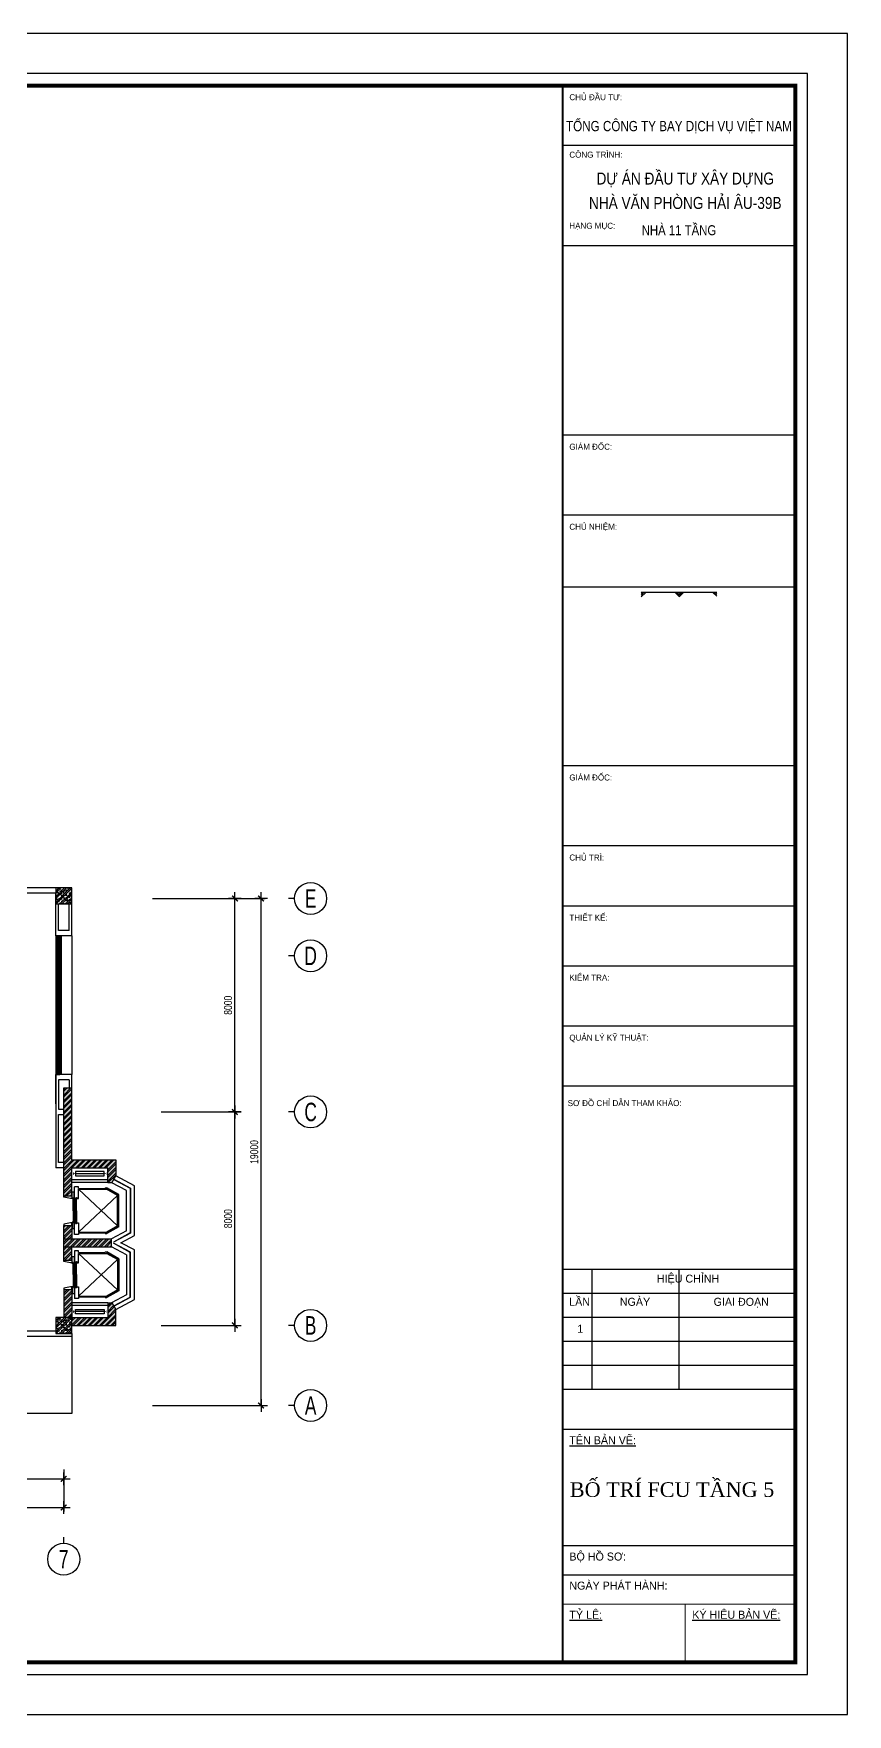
# Model space of a CAD drawing. Header units: metres. Extents: x 352651 to 1421851, y -87441 to -24441.
# Drawn here: x 767654 to 798151, y -87441 to -24441 of the extents above; entities that cross this region are included whole.
import ezdxf
from ezdxf.enums import TextEntityAlignment as Align

# ---------------------------------------------------------------- set-up
doc = ezdxf.new("R2010")
doc.units = ezdxf.units.M
doc.header["$LTSCALE"] = 300
doc.header["$MEASUREMENT"] = 0
doc.header["$PDMODE"] = 2
doc.linetypes.add('DASHED2', pattern=[0.375, 0.25, -0.125])
doc.layers.get('0').update_dxf_attribs({"linetype": 'CONTINUOUS'})
doc.layers.get('Defpoints').update_dxf_attribs({"linetype": 'CONTINUOUS'})
for name, color, linetype in [('0-TEXT', 7, 'CONTINUOUS'), ('0-THAY', 7, 'CONTINUOUS'), ('CUA', 8, 'CONTINUOUS'), ('DIM', 1, 'CONTINUOUS'), ('HATCH', 145, 'CONTINUOUS'), ('KT', 1, 'CONTINUOUS'), ('NOITHAT', 145, 'CONTINUOUS'), ('TEXT', 4, 'CONTINUOUS'), ('THAY', 9, 'CONTINUOUS'), ('TUONG', 7, 'CONTINUOUS'), ('vach', 6, 'CONTINUOUS')]:
    doc.layers.add(name, color=color, linetype=linetype)
doc.styles.add('CHUKICHTHUOC', font='vnshx.shx', dxfattribs={"width": 0.8, "height": 300, "bigfont": '@extfont2.shx'})
doc.styles.add('CHUTENTRUC', font='VnAvantH.TTF', dxfattribs={"width": 0.8})
doc.styles.add('ROMANS', font='romans.shx', dxfattribs={"width": 0.75, "bigfont": 'romancvn.shx'})
doc.styles.add('VnAvntH', font='VnAvantH.TTF', dxfattribs={"width": 0.85})
doc.dimstyles.new('150', dxfattribs={"dimscale": 150, "dimtxt": 2, "dimasz": 0.1, "dimexe": 1, "dimexo": 0, "dimgap": 0.7, "dimtad": 1, "dimdec": 0, "dimzin": 0, "dimdsep": 46, "dimtxsty": 'CHUKICHTHUOC', "dimblk": 'ARR', "dimcen": 0, "dimdle": 1, "dimclrd": 3, "dimclre": 3, "dimclrt": 3, "dimadec": 0, "dimazin": 0, "dimtfac": 1, "dimtdec": 0, "dimtix": 1, "dimtmove": 2, "dimatfit": 3, "dimldrblk": 'ARR', "dimfxl": 1, "dimtolj": 1, "dimtzin": 0, "dimarcsym": 0})

# ---------------------------------------------------------------- blocks, each defined once
blk = doc.blocks.new('ARR')
at = {"color": 1}
for p, q in [((-16, 0), (16, 0)), ((0, -16), (0, 16))]:
    blk.add_line(p, q, dxfattribs=at)
at = {"color": 3, "const_width": 3.6}
blk.add_lwpolyline([(-7.1, -7.1), (7.1, 7.1)], dxfattribs=at)
blk = doc.blocks.new('*D200')
at = {"layer": 'Defpoints', "color": 0, "transparency": 16777216}
for p in [(762782, -78749), (768782, -78609), (768782, -78749)]:
    blk.add_point(p, dxfattribs=at)
at = {"layer": 'DIM', "color": 3, "lineweight": -2, "transparency": 16777216}
for p, q in [((762782, -78749), (762782, -78459)), ((762797, -78609), (768767, -78609)), ((768782, -78749), (768782, -78459))]:
    blk.add_line(p, q, dxfattribs=at)
at = {"layer": 'DIM', "color": 3, "lineweight": -2, "transparency": 16777216, "xscale": 15, "yscale": 15, "zscale": 15, "rotation": 180}
blk.add_blockref('ARR', (762782, -78609), dxfattribs=at)
at = {"layer": 'DIM', "color": 3, "lineweight": -2, "transparency": 16777216, "xscale": 15, "yscale": 15, "zscale": 15}
blk.add_blockref('ARR', (768782, -78609), dxfattribs=at)
at = {"layer": 'DIM', "color": 3, "transparency": 16777216, "insert": (765782, -78354), "char_height": 300, "attachment_point": 5, "style": 'CHUKICHTHUOC'}
blk.add_mtext('\\A1;6000', dxfattribs=at)
blk = doc.blocks.new('*D201')
at = {"layer": 'Defpoints', "color": 0, "transparency": 16777216}
for p in [(724782, -78265), (768782, -78265), (768782, -79683)]:
    blk.add_point(p, dxfattribs=at)
at = {"layer": 'DIM', "color": 3, "lineweight": -2, "transparency": 16777216}
for p, q in [((724782, -78265), (724782, -79833)), ((768782, -78265), (768782, -79833)), ((724797, -79683), (768767, -79683))]:
    blk.add_line(p, q, dxfattribs=at)
at = {"layer": 'DIM', "color": 3, "lineweight": -2, "transparency": 16777216, "xscale": 15, "yscale": 15, "zscale": 15, "rotation": 180}
blk.add_blockref('ARR', (724782, -79683), dxfattribs=at)
at = {"layer": 'DIM', "color": 3, "lineweight": -2, "transparency": 16777216, "xscale": 15, "yscale": 15, "zscale": 15}
blk.add_blockref('ARR', (768782, -79683), dxfattribs=at)
at = {"layer": 'DIM', "color": 3, "transparency": 16777216, "insert": (746782, -79428), "char_height": 300, "attachment_point": 5, "style": 'CHUKICHTHUOC'}
blk.add_mtext('\\A1;44000', dxfattribs=at)
blk = doc.blocks.new('*D202')
at = {"layer": 'Defpoints', "color": 0, "transparency": 16777216}
for p in [(772439, -64860), (775197, -64860), (772439, -72860)]:
    blk.add_point(p, dxfattribs=at)
at = {"layer": 'DIM', "color": 3, "lineweight": -2, "transparency": 16777216}
for p, q in [((772439, -64860), (775347, -64860)), ((775197, -72845), (775197, -64875)), ((772439, -72860), (775347, -72860))]:
    blk.add_line(p, q, dxfattribs=at)
at = {"layer": 'DIM', "color": 3, "lineweight": -2, "transparency": 16777216, "xscale": 15, "yscale": 15, "zscale": 15}
for p, rotation in [((775197, -64860), 90), ((775197, -72860), 270)]:
    blk.add_blockref('ARR', p, dxfattribs=dict(at, rotation=rotation))
at = {"layer": 'DIM', "color": 3, "transparency": 16777216, "insert": (774942, -68860), "char_height": 300, "attachment_point": 5, "rotation": 90, "style": 'CHUKICHTHUOC'}
blk.add_mtext('\\A1;8000', dxfattribs=at)
blk = doc.blocks.new('*D203')
at = {"layer": 'Defpoints', "color": 0, "transparency": 16777216}
for p in [(772439, -56860), (775197, -56860), (772439, -64860)]:
    blk.add_point(p, dxfattribs=at)
at = {"layer": 'DIM', "color": 3, "lineweight": -2, "transparency": 16777216}
for p, q in [((772439, -56860), (775347, -56860)), ((775197, -64845), (775197, -56875)), ((772439, -64860), (775347, -64860))]:
    blk.add_line(p, q, dxfattribs=at)
at = {"layer": 'DIM', "color": 3, "lineweight": -2, "transparency": 16777216, "xscale": 15, "yscale": 15, "zscale": 15}
for p, rotation in [((775197, -56860), 90), ((775197, -64860), 270)]:
    blk.add_blockref('ARR', p, dxfattribs=dict(at, rotation=rotation))
at = {"layer": 'DIM', "color": 3, "transparency": 16777216, "insert": (774942, -60860), "char_height": 300, "attachment_point": 5, "rotation": 90, "style": 'CHUKICHTHUOC'}
blk.add_mtext('\\A1;8000', dxfattribs=at)
blk = doc.blocks.new('*D204')
at = {"layer": 'Defpoints', "color": 0, "transparency": 16777216}
for p in [(772111, -56860), (776178, -56860), (772111, -75860)]:
    blk.add_point(p, dxfattribs=at)
at = {"layer": 'DIM', "color": 3, "lineweight": -2, "transparency": 16777216}
for p, q in [((772111, -56860), (776328, -56860)), ((776178, -75845), (776178, -56875)), ((772111, -75860), (776328, -75860))]:
    blk.add_line(p, q, dxfattribs=at)
at = {"layer": 'DIM', "color": 3, "lineweight": -2, "transparency": 16777216, "xscale": 15, "yscale": 15, "zscale": 15}
for p, rotation in [((776178, -56860), 90), ((776178, -75860), 270)]:
    blk.add_blockref('ARR', p, dxfattribs=dict(at, rotation=rotation))
at = {"layer": 'DIM', "color": 3, "transparency": 16777216, "insert": (775923, -66360), "char_height": 300, "attachment_point": 5, "rotation": 90, "style": 'CHUKICHTHUOC'}
blk.add_mtext('\\A1;19000', dxfattribs=at)
blk = doc.blocks.new('thang may')
at = {"layer": 'DIM'}
for p, q in [((1110, 5383), (40, 5383)), ((42, 4478), (81, 4478)), ((1230, 4813), (1620, 4588)), ((1235, 4822), (1625, 4597)), ((1631, 4569), (1631, 3431)), ((1641, 4569), (1641, 3431)), ((42, 3522), (81, 3522)), ((1230, 3187), (1620, 3412)), ((1235, 3178), (1625, 3403)), ((42, 2078), (81, 2078)), ((1230, 2413), (1620, 2188)), ((1235, 2422), (1625, 2197)), ((1631, 1031), (1631, 2169)), ((1641, 1031), (1641, 2169)), ((42, 1122), (81, 1122)), ((1230, 787), (1620, 1012)), ((1235, 778), (1625, 1003)), ((1110, 217), (40, 217))]:
    blk.add_line(p, q, dxfattribs=at)
at = {"layer": 'DIM', "const_width": 20}
for points in [[(-40, 5333), (-40, 5433)], [(40, 5383), (-40, 5383)], [(1110, 5383), (1190, 5383)], [(1190, 5333), (1190, 5433)], [(-40, 267), (-40, 167)], [(40, 217), (-40, 217)], [(1110, 217), (1190, 217)], [(1190, 267), (1190, 167)]]:
    blk.add_lwpolyline(points, dxfattribs=at)
at = {"layer": 'THAY'}
for p, q in [((1250, 5150), (-100, 5150)), ((1250, 5050), (-100, 5050)), ((1950, 4750), (1408, 5040)), ((-400, 4500), (-400, 4550)), ((-150, 4450), (-400, 4500)), ((-100, 4450), (-150, 4450)), ((-100, 4550), (-100, 4450)), ((-80, 4700), (-7, 4700)), ((-80, 4450), (-80, 4700)), ((-54, 4450), (-80, 4450)), ((-63, 4478), (-63, 4461)), ((-63, 4478), (-46, 4478)), ((-54, 4470), (-54, 4450)), ((-46, 4000), (-46, 4478)), ((-7, 4000), (-7, 4700)), ((3, 4000), (3, 4890)), ((149, 4890), (3, 4890)), ((42, 4000), (42, 4478)), ((98, 4478), (81, 4478)), ((81, 4000), (81, 4478)), ((89, 4470), (89, 4450)), ((89, 4450), (149, 4450)), ((98, 4478), (98, 4461)), ((149, 4830), (149, 4890)), ((149, 4830), (1155, 4830)), ((149, 4450), (149, 4800)), ((149, 4800), (1609, 3431)), ((149, 4800), (1208, 4800)), ((1609, 4569), (149, 3200)), ((1155, 4860), (1155, 4830)), ((1155, 4860), (1212, 4860)), ((1609, 4569), (1208, 4800)), ((1663, 4600), (1212, 4860)), ((1219, 4794), (1246, 4841)), ((1609, 4569), (1636, 4616)), ((1609, 3431), (1609, 4569)), ((1609, 4569), (1663, 4569)), ((1663, 3400), (1663, 4600)), ((1950, 3250), (1950, 4750)), ((-46, 3998), (-46, 4000)), ((-34, 3998), (-46, 3998)), ((-30, 3988), (-46, 3988)), ((-46, 3988), (-46, 3547)), ((-33, 4000), (-34, 3998)), ((-24, 4012), (-33, 4000)), ((-21, 4000), (-30, 3988)), ((-8, 4012), (-24, 4012)), ((-20, 4002), (-21, 4000)), ((-8, 4002), (-20, 4002)), ((-8, 4025), (-8, 4012)), ((-8, 4000), (-8, 4002)), ((-8, 3975), (-8, 4000)), ((-8, 4000), (-7, 4000)), ((-7, 3325), (-7, 4000)), ((3, 3110), (3, 4000)), ((42, 3998), (42, 4000)), ((43, 4000), (42, 4000)), ((42, 3988), (42, 3522)), ((43, 4025), (43, 4012)), ((43, 4012), (59, 4012)), ((43, 4002), (55, 4002)), ((43, 4000), (43, 4002)), ((43, 3975), (43, 4000)), ((55, 4002), (56, 4000)), ((56, 4000), (65, 3988)), ((59, 4012), (67, 4000)), ((65, 3988), (81, 3988)), ((67, 4000), (69, 3998)), ((69, 3998), (81, 3998)), ((81, 3998), (81, 4000)), ((81, 3988), (81, 3522)), ((-150, 3550), (-400, 3500)), ((-400, 3500), (-400, 3450)), ((-100, 3550), (-150, 3550)), ((-100, 3450), (-100, 3550)), ((-80, 3575), (-80, 3325)), ((-54, 3575), (-80, 3575)), ((-7, 3325), (-80, 3325)), ((-63, 3547), (-63, 3564)), ((-46, 3547), (-63, 3547)), ((-54, 3555), (-54, 3575)), ((98, 3522), (81, 3522)), ((89, 3530), (89, 3550)), ((89, 3550), (149, 3550)), ((98, 3522), (98, 3539)), ((149, 3550), (149, 3200)), ((149, 3200), (1208, 3200)), ((149, 3170), (1155, 3170)), ((149, 3170), (149, 3110)), ((1155, 3140), (1155, 3170)), ((1609, 3431), (1208, 3200)), ((1663, 3400), (1212, 3140)), ((1219, 3206), (1246, 3159)), ((1950, 3250), (1390, 2950)), ((1609, 3431), (1663, 3431)), ((1609, 3431), (1636, 3384)), ((149, 3110), (3, 3110)), ((1155, 3140), (1212, 3140)), ((1950, 2350), (1390, 2650)), ((-400, 2100), (-400, 2150)), ((-150, 2050), (-400, 2100)), ((-100, 2050), (-150, 2050)), ((-100, 2150), (-100, 2050)), ((-80, 2025), (-80, 2275)), ((-7, 2275), (-80, 2275)), ((-54, 2025), (-80, 2025)), ((-46, 2053), (-63, 2053)), ((-63, 2053), (-63, 2036)), ((-54, 2045), (-54, 2025)), ((-46, 1612), (-46, 2053)), ((-7, 2275), (-7, 1600)), ((3, 2490), (3, 1600)), ((149, 2490), (3, 2490)), ((42, 1612), (42, 2078)), ((81, 1612), (81, 2078)), ((98, 2078), (81, 2078)), ((89, 2070), (89, 2050)), ((89, 2050), (149, 2050)), ((98, 2078), (98, 2061)), ((149, 2430), (149, 2490)), ((149, 2430), (1155, 2430)), ((149, 2400), (1208, 2400)), ((1609, 1031), (149, 2400)), ((149, 2050), (149, 2400)), ((149, 800), (1609, 2169)), ((1155, 2460), (1155, 2430)), ((1155, 2460), (1212, 2460)), ((1609, 2169), (1208, 2400)), ((1663, 2200), (1212, 2460)), ((1219, 2394), (1246, 2441)), ((1609, 2169), (1636, 2216)), ((1609, 2169), (1609, 1031)), ((1609, 2169), (1663, 2169)), ((1663, 2200), (1663, 1000)), ((1950, 2350), (1950, 850)), ((-30, 1612), (-46, 1612)), ((-34, 1602), (-46, 1602)), ((-46, 1602), (-46, 1600)), ((-46, 1600), (-46, 1122)), ((-33, 1600), (-34, 1602)), ((-24, 1588), (-33, 1600)), ((-21, 1600), (-30, 1612)), ((-8, 1588), (-24, 1588)), ((-20, 1598), (-21, 1600)), ((-8, 1598), (-20, 1598)), ((-8, 1625), (-8, 1600)), ((-8, 1600), (-8, 1598)), ((-8, 1600), (-7, 1600)), ((-8, 1575), (-8, 1588)), ((-7, 1600), (-7, 900)), ((3, 1600), (3, 710)), ((42, 1602), (42, 1600)), ((42, 1600), (42, 1122)), ((43, 1600), (42, 1600)), ((43, 1625), (43, 1600)), ((43, 1600), (43, 1598)), ((43, 1598), (55, 1598)), ((43, 1575), (43, 1588)), ((43, 1588), (59, 1588)), ((55, 1598), (56, 1600)), ((56, 1600), (65, 1612)), ((59, 1588), (67, 1600)), ((65, 1612), (81, 1612)), ((67, 1600), (69, 1602)), ((69, 1602), (81, 1602)), ((81, 1602), (81, 1600)), ((81, 1600), (81, 1122)), ((-150, 1150), (-400, 1100)), ((-400, 1100), (-400, 1050)), ((-100, 1150), (-150, 1150)), ((-100, 1050), (-100, 1150)), ((-54, 1150), (-80, 1150)), ((-80, 1150), (-80, 900)), ((-80, 900), (-7, 900)), ((-63, 1122), (-63, 1139)), ((-63, 1122), (-46, 1122)), ((-54, 1130), (-54, 1150)), ((149, 710), (3, 710)), ((98, 1122), (81, 1122)), ((89, 1130), (89, 1150)), ((89, 1150), (149, 1150)), ((98, 1122), (98, 1139)), ((149, 1150), (149, 800)), ((149, 800), (1208, 800)), ((149, 770), (149, 710)), ((149, 770), (1155, 770)), ((1155, 740), (1155, 770)), ((1155, 740), (1212, 740)), ((1609, 1031), (1208, 800)), ((1663, 1000), (1212, 740)), ((1219, 806), (1246, 759)), ((1950, 850), (1390, 550)), ((1609, 1031), (1663, 1031)), ((1609, 1031), (1636, 984)), ((1250, 550), (-100, 550)), ((1250, 450), (-100, 450))]:
    blk.add_line(p, q, dxfattribs=at)
for points in [[(40, 5466), (40, 5300), (1110, 5300), (1110, 5466)], [(40, 134), (40, 300), (1110, 300), (1110, 134)]]:
    blk.add_lwpolyline(points, close=True, dxfattribs=at)
for points in [[(1477, 5168), (2095, 4837), (2095, 3163), (1459, 2822)], [(1481, 5177), (2105, 4843), (2105, 3157), (1464, 2813)], [(1550, 295), (2250, 670), (2250, 2530), (1746, 2800), (2250, 3070), (2250, 4930), (1550, 5305)], [(1477, 432), (2095, 763), (2095, 2437), (1459, 2778)], [(1481, 423), (2105, 757), (2105, 2443), (1464, 2787)]]:
    blk.add_lwpolyline(points, dxfattribs=at)
at = {"layer": 'vach'}
for p, q in [((-400, 4550), (-400, 5600)), ((-100, 4550), (-100, 5600)), ((-100, 5600), (1250, 5600)), ((1250, 5050), (1250, 5600)), ((1250, 5050), (1390, 5050)), ((1390, 5050), (1408, 5040)), ((1408, 5040), (1550, 5305)), ((-400, 4550), (-100, 4550)), ((-400, 3450), (-100, 3450)), ((-400, 2150), (-400, 3450)), ((-100, 3450), (-100, 2950)), ((-400, 2950), (1390, 2950)), ((-400, 2650), (1390, 2650)), ((-100, 2150), (-100, 2650)), ((1390, 2650), (1390, 2950)), ((-400, 2150), (-100, 2150)), ((-400, 1050), (-100, 1050)), ((-400, 1050), (-400, 0)), ((-100, 1050), (-100, 0)), ((-100, 0), (1250, 0)), ((1250, 550), (1250, 0)), ((1250, 550), (1390, 550)), ((1408, 560), (1550, 295))]:
    blk.add_line(p, q, dxfattribs=at)
for points in [[(-100, 5900), (1550, 5900), (1550, 5305)], [(-100, -300), (1550, -300), (1550, 295)]]:
    blk.add_lwpolyline(points, dxfattribs=at)
blk = doc.blocks.new('TENTRUC')
at = {"layer": '0-THAY'}
blk.add_line((0, -1.4), (0, -0.4), dxfattribs=at)
blk.add_circle((0, -4), 2.6, dxfattribs=at)
at = {"layer": '0-TEXT', "style": 'CHUTENTRUC', "width": 0.7}
blk.add_attdef('E5', text='', height=3, dxfattribs=at).set_placement((0, -4), align=Align.MIDDLE_CENTER)

msp = doc.modelspace()

# ---------------------------------------------------------------- hatches: boundary and pattern name
at = {"layer": 'NOITHAT', "linetype": 'Continuous'}
h = msp.add_hatch(dxfattribs=at)
h.set_pattern_fill('ANSI32,_O', color=256, scale=400)
h.set_pattern_definition([(45, (398884.75, -369750.56), (-106.066017, 106.066017), []), (45, (398955.46, -369750.56), (-106.066017, 106.066017), [])])
h.paths.add_polyline_path([(768782.1, -56859.6), (768782.1, -56459.6), (768482.1, -56459.6), (768482.1, -56859.6)])
h.paths.add_polyline_path([(769082.1, -56859.6), (769082.1, -56459.6), (768782.1, -56459.6), (768782.1, -56859.6)])
h.paths.add_polyline_path([(768782.1, -56859.6), (768782.1, -57059.6), (769082.1, -57059.6), (769082.1, -56859.6)])
h.paths.add_polyline_path([(768782.1, -57059.6), (768782.1, -56859.6), (768482.1, -56859.6), (768482.1, -57059.6)])
h = msp.add_hatch(dxfattribs=at)
h.set_pattern_fill('AR-CONC,_O', color=256, scale=30)
h.set_pattern_definition([(50, (398884.75, -369750.56), (215.178055, -18.82564), [22.5, -247.5]), (355, (398884.75, -369750.56), (-41.6254, 225.65764), [18, -198]), (100.4514, (398902.68, -369752.12), (173.552815, 206.83186), [19.12206, -210.34263]), (46.1842, (398884.75, -369690.56), (320.17231, -49.6557), [33.75, -371.25]), (96.6356, (398911.43, -369694.7), (280.39881, 292.23536), [28.68309, -315.5139]), (351.1842, (398884.75, -369690.56), (280.39858, 292.23558), [27, -297]), (21, (398914.75, -369705.56), (179.072116, -120.78567), [22.5, -247.5]), (326, (398914.75, -369705.56), (72.9946, 217.54501), [18, -198]), (71.4514, (398929.68, -369715.62), (252.06679, 96.75915), [19.12206, -210.34263]), (37.5, (398884.75, -369750.556), (3.647957, 99.868156), [0, -195.6, 0, -201, 0, -198.75]), (7.5, (398884.75, -369750.56), (78.920861, 118.323514), [0, -114.6, 0, -191.1, 0, -75.75]), (327.5, (398817.85, -369750.556), (160.146731, -6.766462), [0, -75, 0, -234, 0, -310.5]), (317.5, (398787.85, -369750.56), (174.95585, 30.031495), [0, -97.5, 0, -155.4, 0, -220.5])])
h.paths.add_polyline_path([(768782.1, -56859.6), (768782.1, -56459.6), (768482.1, -56459.6), (768482.1, -56859.6)])
h.paths.add_polyline_path([(769082.1, -56859.6), (769082.1, -56459.6), (768782.1, -56459.6), (768782.1, -56859.6)])
h.paths.add_polyline_path([(768782.1, -56859.6), (768782.1, -57059.6), (769082.1, -57059.6), (769082.1, -56859.6)])
h.paths.add_polyline_path([(768782.1, -57059.6), (768782.1, -56859.6), (768482.1, -56859.6), (768482.1, -57059.6)])
h = msp.add_hatch(dxfattribs=at)
h.set_pattern_fill('ANSI32,_O', color=256, scale=400)
h.set_pattern_definition([(45, (-16858.05, -347750.56), (-106.066017, 106.066017), []), (45, (-16787.34, -347750.56), (-106.066017, 106.066017), [])])
h.paths.add_polyline_path([(769082.1, -66959.6), (770432.1, -66959.6), (770432.1, -67026.8), (770732.1, -67026.8), (770732.1, -66659.6), (769082.1, -66659.6), (769082.1, -65962.3, -0.4166743), (769051.9, -65932.3, -0.4166743), (769082.1, -65902.3), (769082.1, -64859.6), (768782.1, -64859.6), (768782.1, -66959.6), (768782.1, -68009.6), (769082.1, -68009.6)])
h.paths.add_polyline_path([(769082.1, -63959.6), (768782.1, -63959.6), (768782.1, -64859.6), (769082.1, -64859.6)])
h.paths.add_polyline_path([(770732.1, -67254.7), (770732.1, -67026.8), (770432.1, -67026.8), (770432.1, -67509.6), (770572.5, -67509.6), (770590.4, -67519.1)])
h.paths.add_polyline_path([(770572.5, -69609.6), (768782.1, -69609.6), (768782.1, -69909.6), (770572.5, -69909.6)])
h.paths.add_polyline_path([(769082.1, -69109.6), (768782.1, -69109.6), (768782.1, -69609.6), (769082.1, -69609.6)])
h.paths.add_polyline_path([(769082.1, -69909.6), (768782.1, -69909.6), (768782.1, -70409.6), (769082.1, -70409.6)])
h.paths.add_polyline_path([(769082.1, -71509.6), (768782.1, -71509.6), (768782.1, -72559.6), (769082.1, -72559.6)])
h.paths.add_polyline_path([(770732.1, -72264.4), (770590.4, -72000), (770572.5, -72009.6), (770432.1, -72009.6), (770432.1, -72559.6), (769082.1, -72559.6), (769082.1, -72859.6), (770732.1, -72859.6)])
h = msp.add_hatch(dxfattribs=at)
h.set_pattern_fill('AR-CONC', color=256, scale=30, style=0)
h.set_pattern_definition([(50, (-16858.05, -347750.56), (215.178055, -18.82564), [22.5, -247.5]), (355, (-16858.05, -347750.56), (-41.6254, 225.65764), [18, -198]), (100.4514, (-16840.12, -347752.12), (173.552815, 206.831863), [19.122057, -210.342634]), (46.1842, (-16858.05, -347690.56), (320.172315, -49.655704), [33.75, -371.25]), (96.6356, (-16831.37, -347694.7), (280.39881, 292.23536), [28.68309, -315.5139]), (351.1842, (-16858.05, -347690.56), (280.39858, 292.23558), [27, -297]), (21, (-16828.05, -347705.56), (179.072116, -120.785667), [22.5, -247.5]), (326, (-16828.05, -347705.56), (72.9946, 217.545014), [18, -198]), (71.4514, (-16813.13, -347715.62), (252.06679, 96.75915), [19.122057, -210.342634]), (37.5, (-16858.05, -347750.556), (3.6479566, 99.868156), [0, -195.6, 0, -201, 0, -198.75]), (7.5, (-16858.05, -347750.56), (78.920861, 118.323514), [0, -114.6, 0, -191.1, 0, -75.75]), (327.5, (-16924.95, -347750.556), (160.146731, -6.7664615), [0, -75, 0, -234, 0, -310.5]), (317.5, (-16954.95, -347750.56), (174.95585, 30.031495), [0, -97.5, 0, -155.4, 0, -220.5])])
h.paths.add_polyline_path([(769082.1, -71509.6), (768782.1, -71509.6), (768782.1, -72559.6), (769082.1, -72559.6)])
h.paths.add_polyline_path([(770732.1, -72264.4), (770590.4, -72000), (770572.5, -72009.6), (770432.1, -72009.6), (770432.1, -72559.6), (769082.1, -72559.6), (769082.1, -72859.6), (770732.1, -72859.6)])
h.paths.add_polyline_path([(769082.1, -69909.6), (768782.1, -69909.6), (768782.1, -70409.6), (769082.1, -70409.6)])
h.paths.add_polyline_path([(770572.5, -69609.6), (768782.1, -69609.6), (768782.1, -69909.6), (770572.5, -69909.6)])
h.paths.add_polyline_path([(769082.1, -69109.6), (768782.1, -69109.6), (768782.1, -69609.6), (769082.1, -69609.6)])
h.paths.add_polyline_path([(769082.1, -65962.3, -0.4166743), (769051.9, -65932.3, -0.4166743), (769082.1, -65902.3), (769082.1, -64859.6), (768782.1, -64859.6), (768782.1, -66959.6), (768782.1, -68009.6), (769082.1, -68009.6), (769082.1, -66959.6), (770432.1, -66959.6), (770432.1, -67509.6), (770572.5, -67509.6), (770590.4, -67519.1), (770732.1, -67254.7), (770732.1, -66659.6), (769082.1, -66659.6)])
h.paths.add_polyline_path([(769082.1, -63959.6), (768782.1, -63959.6), (768782.1, -64859.6), (769082.1, -64859.6)])
h = msp.add_hatch(dxfattribs=at)
h.set_pattern_fill('ANSI32,_O', color=256, scale=400)
h.set_pattern_definition([(45, (398884.75, -385850.56), (-106.066017, 106.066017), []), (45, (398955.46, -385850.56), (-106.066017, 106.066017), [])])
h.paths.add_polyline_path([(768782.1, -72959.6), (768782.1, -72559.6), (768482.1, -72559.6), (768482.1, -72959.6)])
h.paths.add_polyline_path([(769082.1, -72959.6), (769082.1, -72559.6), (768782.1, -72559.6), (768782.1, -72959.6)])
h.paths.add_polyline_path([(768782.1, -72959.6), (768782.1, -73159.6), (769082.1, -73159.6), (769082.1, -72959.6)])
h.paths.add_polyline_path([(768782.1, -73159.6), (768782.1, -72959.6), (768482.1, -72959.6), (768482.1, -73159.6)])
h = msp.add_hatch(dxfattribs=at)
h.set_pattern_fill('AR-CONC,_O', color=256, scale=30)
h.set_pattern_definition([(50, (398884.75, -385850.56), (215.178055, -18.82564), [22.5, -247.5]), (355, (398884.75, -385850.56), (-41.6254, 225.65764), [18, -198]), (100.4514, (398902.68, -385852.12), (173.552815, 206.83186), [19.12206, -210.34263]), (46.1842, (398884.75, -385790.56), (320.17231, -49.6557), [33.75, -371.25]), (96.6356, (398911.43, -385794.7), (280.39881, 292.23536), [28.68309, -315.5139]), (351.1842, (398884.75, -385790.56), (280.39858, 292.23558), [27, -297]), (21, (398914.75, -385805.56), (179.072116, -120.78567), [22.5, -247.5]), (326, (398914.75, -385805.56), (72.9946, 217.54501), [18, -198]), (71.4514, (398929.68, -385815.62), (252.06679, 96.75915), [19.12206, -210.34263]), (37.5, (398884.75, -385850.556), (3.647957, 99.868156), [0, -195.6, 0, -201, 0, -198.75]), (7.5, (398884.75, -385850.56), (78.920861, 118.323514), [0, -114.6, 0, -191.1, 0, -75.75]), (327.5, (398817.85, -385850.556), (160.146731, -6.766462), [0, -75, 0, -234, 0, -310.5]), (317.5, (398787.85, -385850.56), (174.95585, 30.031495), [0, -97.5, 0, -155.4, 0, -220.5])])
h.paths.add_polyline_path([(768782.1, -72959.6), (768782.1, -72559.6), (768482.1, -72559.6), (768482.1, -72959.6)])
h.paths.add_polyline_path([(769082.1, -72959.6), (769082.1, -72559.6), (768782.1, -72559.6), (768782.1, -72959.6)])
h.paths.add_polyline_path([(768782.1, -72959.6), (768782.1, -73159.6), (769082.1, -73159.6), (769082.1, -72959.6)])
h.paths.add_polyline_path([(768782.1, -73159.6), (768782.1, -72959.6), (768482.1, -72959.6), (768482.1, -73159.6)])

# ---------------------------------------------------------------- linework, layer by layer
for const_width in [150, 51.9]:
    msp.add_lwpolyline([(714000.9, -85490.5), (796200.9, -85490.5), (796200.9, -26390.5), (714000.9, -26390.5)], close=True, dxfattribs=dict(const_width=const_width))
for points, const_width in [([(787477.7, -26390.5), (787477.7, -85490.5)], 75.4), ([(796200.9, -83309.7), (787477.7, -83309.7)], 37.7), ([(792075.3, -83309.7), (792075.3, -85490.5)], 37.7)]:
    msp.add_lwpolyline(points, dxfattribs=dict(const_width=const_width))
at = {"layer": '0-TEXT', "color": 8}
for p, q in [((790425.4, -45555.3), (790596.1, -45384.6)), ((790425.4, -45487.8), (790528.6, -45384.6)), ((790425.4, -45420.3), (790461.1, -45384.6)), ((793253.2, -45384.6), (790425.4, -45384.6)), ((791848.8, -45541.8), (791691.6, -45384.6)), ((791848.8, -45474.3), (791759.1, -45384.6)), ((791848.8, -45406.8), (791826.6, -45384.6)), ((791848.8, -45481.4), (791945.6, -45384.6)), ((791848.8, -45414), (791878.2, -45384.6)), ((791848.8, -45548.9), (792013.1, -45384.6)), ((793253.2, -45529.2), (793108.7, -45384.6)), ((793253.2, -45461.7), (793176.1, -45384.6)), ((793253.2, -45394.2), (793243.6, -45384.6))]:
    msp.add_line(p, q, dxfattribs=at)
at = {"layer": 'CUA', "linetype": 'Continuous'}
for p, q in [((768532.1, -63459.6), (768532.1, -58259.6)), ((768582.1, -63419.6), (768582.1, -58299.6)), ((768632.1, -58259.6), (768632.1, -63459.6)), ((768632.1, -63459.6), (768632.1, -58259.6))]:
    msp.add_line(p, q, dxfattribs=at)
for points in [[(768532.1, -58259.6), (768532.1, -58299.6), (768632.1, -58299.6), (768632.1, -58259.6)], [(768532.1, -63459.6), (768532.1, -63419.6), (768632.1, -63419.6), (768632.1, -63459.6)]]:
    msp.add_lwpolyline(points, close=True, dxfattribs=at)
at = {"layer": 'Defpoints', "linetype": 'DASHED2'}
msp.add_lwpolyline([(709050.9, -87440.5), (798150.9, -87440.5), (798150.9, -24440.5), (709050.9, -24440.5)], close=True, dxfattribs=at)
msp.add_lwpolyline([(709050.9, -87440.5), (798150.9, -87440.5), (798150.9, -24440.5), (709050.9, -24440.5)], close=True, dxfattribs=at)
at = {"layer": 'HATCH', "linetype": 'ByBlock'}
msp.add_lwpolyline([(713550.9, -85940.5), (796650.9, -85940.5), (796650.9, -25940.5), (713550.9, -25940.5)], close=True, dxfattribs=at)
at = {"layer": 'THAY'}
for p, q in [((796200.9, -28640.5), (787477.7, -28640.5)), ((796200.9, -32390.5), (787477.7, -32390.5)), ((796200.9, -39492.9), (787477.7, -39492.9)), ((796200.9, -42492.9), (787477.7, -42492.9)), ((796200.9, -45192.9), (787477.7, -45192.9)), ((796200.9, -51890.5), (787477.7, -51890.5)), ((796200.9, -54890.5), (787477.7, -54890.5)), ((796200.9, -57140.5), (787477.7, -57140.5)), ((796200.9, -59390.5), (787477.7, -59390.5)), ((796200.9, -61640.5), (787477.7, -61640.5)), ((796200.9, -63890.5), (787477.7, -63890.5)), ((796200.9, -70767.3), (787477.7, -70767.3)), ((791839.3, -70767.3), (791839.3, -75267.3)), ((796200.9, -71667.3), (787477.7, -71667.3)), ((796200.9, -72567.3), (787477.7, -72567.3)), ((769082.1, -73259.6), (769082.1, -76159.6)), ((796200.9, -73467.3), (787477.7, -73467.3)), ((796200.9, -73467.3), (787477.7, -73467.3)), ((796200.9, -74367.3), (787477.7, -74367.3)), ((796200.9, -75267.3), (787477.7, -75267.3)), ((769082.1, -76159.6), (763082.1, -76159.6)), ((796200.9, -76767.3), (787477.7, -76767.3)), ((796200.9, -81128.9), (787477.7, -81128.9)), ((796200.9, -82219.3), (787477.7, -82219.3))]:
    msp.add_line(p, q, dxfattribs=at)
at = {"layer": 'THAY', "linetype": 'Continuous'}
for p, q in [((768682.1, -58259.6), (768682.1, -63459.6)), ((769082.1, -58259.6), (769082.1, -63459.6))]:
    msp.add_line(p, q, dxfattribs=at)
at = {"layer": 'THAY', "linetype": 'ByBlock'}
msp.add_lwpolyline([(713550.9, -85940.5), (796650.9, -85940.5), (796650.9, -25940.5), (713550.9, -25940.5)], close=True, dxfattribs=at)
at = {"layer": 'THAY', "linetype": 'Continuous'}
msp.add_lwpolyline([(768482.1, -58259.6), (768482.1, -63459.6), (768632.1, -63459.6), (768632.1, -58259.6)], close=True, dxfattribs=at)
at = {"layer": 'THAY'}
msp.add_lwpolyline([(788568.1, -70767.3), (788568.1, -75267.3)], dxfattribs=at)
at = {"layer": 'TUONG'}
for p, q in [((768482.1, -56459.6), (766182.1, -56459.6)), ((768482.1, -56659.6), (766182.1, -56659.6)), ((768482.1, -58259.6), (768482.1, -56659.6)), ((769082.1, -57259.6), (769082.1, -56459.6)), ((768582.1, -58059.6), (768582.1, -57059.6)), ((768982.1, -58059.6), (768982.1, -57059.6)), ((769082.1, -58259.6), (769082.1, -57159.6)), ((769082.1, -58259.6), (768482.1, -58259.6)), ((768982.1, -58059.6), (768582.1, -58059.6)), ((768482.1, -64559.6), (768482.1, -63459.6)), ((769082.1, -63459.6), (768482.1, -63459.6)), ((768482.1, -63459.6), (768482.1, -66959.6)), ((769082.1, -63959.6), (769082.1, -63459.6)), ((768982.1, -63659.6), (768582.1, -63659.6)), ((768582.1, -63659.6), (768582.1, -64759.6)), ((768982.1, -63659.6), (768982.1, -63959.6)), ((768582.1, -64759.6), (768782.1, -64759.6)), ((768582.1, -66759.6), (768582.1, -64959.6)), ((768582.1, -64959.6), (768782.1, -64959.6)), ((768782.1, -66759.6), (768582.1, -66759.6)), ((768782.1, -66959.6), (768482.1, -66959.6)), ((766582.1, -73059.6), (768482.1, -73059.6)), ((766682.1, -73259.6), (769082.1, -73259.6)), ((769082.1, -73159.6), (769082.1, -73259.6))]:
    msp.add_line(p, q, dxfattribs=at)
msp.add_lwpolyline([(709050.9, -87440.5), (798150.9, -87440.5), (798150.9, -24440.5), (709050.9, -24440.5)], close=True, dxfattribs=at)
at = {"layer": 'vach'}
for p, q in [((768782.1, -66959.6), (768782.1, -63959.6)), ((768782.1, -63959.6), (769082.1, -63959.6)), ((769082.1, -66659.6), (769082.1, -63959.6))]:
    msp.add_line(p, q, dxfattribs=at)
for points in [[(768482.1, -57059.6), (769082.1, -57059.6), (769082.1, -56459.6), (768482.1, -56459.6)], [(768482.1, -73159.6), (769082.1, -73159.6), (769082.1, -72559.6), (768482.1, -72559.6)]]:
    msp.add_lwpolyline(points, close=True, dxfattribs=at)

# ---------------------------------------------------------------- block references
at = {"layer": 'DIM'}
msp.add_blockref('thang may', (769182.1, -72559.6), dxfattribs=at)
at = {"layer": 'TEXT'}
ref = msp.add_blockref('TENTRUC', (777112.4, -56859.6), dxfattribs=dict(at, xscale=230.7692307692487, yscale=230.7692307692487, zscale=230.7692307692917, rotation=90))
ref.add_attrib('E5', 'e', dxfattribs={"layer": '0-TEXT', "height": 692.3, "style": 'CHUTENTRUC', "width": 0.7}).set_placement((778035.4, -56859.6), align=Align.MIDDLE_CENTER)
ref = msp.add_blockref('TENTRUC', (777112.4, -59009.6), dxfattribs=dict(at, xscale=230.7692307692487, yscale=230.7692307692487, zscale=230.7692307692917, rotation=90))
ref.add_attrib('E5', 'd', dxfattribs={"layer": '0-TEXT', "height": 692.3, "style": 'CHUTENTRUC', "width": 0.7}).set_placement((778035.4, -59009.6), align=Align.MIDDLE_CENTER)
ref = msp.add_blockref('TENTRUC', (777112.4, -64859.6), dxfattribs=dict(at, xscale=230.7692307692487, yscale=230.7692307692487, zscale=230.7692307692917, rotation=90))
ref.add_attrib('E5', 'c', dxfattribs={"layer": '0-TEXT', "height": 692.3, "style": 'CHUTENTRUC', "width": 0.7}).set_placement((778035.4, -64859.6), align=Align.MIDDLE_CENTER)
ref = msp.add_blockref('TENTRUC', (777112.4, -72859.6), dxfattribs=dict(at, xscale=230.7692307692487, yscale=230.7692307692487, zscale=230.7692307692917, rotation=90))
ref.add_attrib('E5', 'b', dxfattribs={"layer": '0-TEXT', "height": 692.3, "style": 'CHUTENTRUC', "width": 0.7}).set_placement((778035.4, -72859.6), align=Align.MIDDLE_CENTER)
ref = msp.add_blockref('TENTRUC', (777112.4, -75859.6), dxfattribs=dict(at, xscale=230.7692307692487, yscale=230.7692307692487, zscale=230.7692307692917, rotation=90))
ref.add_attrib('E5', 'a', dxfattribs={"layer": '0-TEXT', "height": 692.3, "style": 'CHUTENTRUC', "width": 0.7}).set_placement((778035.4, -75859.6), align=Align.MIDDLE_CENTER)
at = {"layer": 'TEXT', "xscale": 230.7692307693651, "yscale": 230.7692307692487, "zscale": 230.7692307692666}
msp.add_blockref('TENTRUC', (768782.1, -80699.4), dxfattribs=at).add_auto_attribs({'E5': '7'})

# ---------------------------------------------------------------- texts
at = {"layer": 'KT', "color": 0, "ltscale": 1.5, "insert": (787749.1, -78739.9), "char_height": 550, "width": 8204.141, "attachment_point": 1, "style": 'ROMANS'}
msp.add_mtext('{\\fTimes New Roman|b0|i0|c0|p18;\\W1;BỐ TRÍ FCU TẦNG 5}', dxfattribs=at)
at = {"layer": 'TEXT', "style": 'VnAvntH'}
for s, height, p in [('chñ ®Çu t\xad:', 225, (787731.3, -26935.7)), ('c«ng tr×nh:', 225, (787731.3, -29090.5)), ('h¹ng môc:', 225, (787731.3, -31755.6)), ('gi¸m ®èc:', 225, (787731.3, -40038.1)), ('chñ nhiÖm:', 225, (787731.3, -43038.1)), ('gi¸m ®èc:', 225, (787731.3, -52435.7)), ('chñ tr×:', 225, (787731.3, -55435.7)), ('thiÕt kÕ:', 225, (787731.3, -57685.7)), ('kiÓm tra:', 225, (787731.3, -59935.7)), ('qu¶n lý kü thuËt:', 225, (787731.3, -62185.7)), ('S¬ ®å chØ dÉn tham kh¶o:', 225, (787668.2, -64640.5)), ('hiÖu chØnh', 300, (791010.7, -71257.3)), ('lÇn', 300, (787725.6, -72126.6)), ('ngµy', 300, (789622.9, -72126.6)), ('giai ®o¹n', 300, (793137.5, -72126.6)), ('1', 300, (788030.3, -73135.7)), ('%%Utªn b¶n vÏ:', 300, (787731.3, -77312.5)), ('bé hå s¬:', 300, (787731.3, -81674.1)), ('ngµy ph¸t hµnh:', 300, (787731.3, -82764.5)), ('%%Utû lÖ:', 300, (787731.3, -83854.9)), ('%%Uký hiÖu b¶n vÏ:', 300, (792338.6, -83854.9))]:
    msp.add_text(s, height=height, dxfattribs=at).set_placement(p)
at = {"layer": 'TEXT', "style": 'VnAvntH', "width": 0.85}
for s, height, p in [('tæng c«ng ty bay dÞch vô viÖt nam', 384.043, (791839.3, -27890.5)), ('dù ¸n ®Çu t\xad x©y dùng', 450, (792075.3, -29854.1)), ('nhµ v¨n phßng h¶i ©u-39b', 450, (792075.3, -30723.1)), ('nhµ 11 tÇng', 375, (791839.3, -31755.6))]:
    msp.add_text(s, height=height, dxfattribs=at).set_placement(p, align=Align.MIDDLE)

# ---------------------------------------------------------------- dimensions: what is measured, and where the dimension line sits
at = {"layer": 'DIM'}
for base, p1, p2, picture, middle in [((776178, -56859.6), (772110.8, -75859.6), (772110.8, -56859.6), '*D204', (775923, -66359.6)), ((775196.8, -56859.6), (772439.2, -64859.6), (772439.2, -56859.6), '*D203', (774941.8, -60859.6)), ((775196.8, -64859.6), (772439.2, -72859.6), (772439.2, -64859.6), '*D202', (774941.8, -68859.6))]:
    dim = msp.add_linear_dim(base=base, p1=p1, p2=p2, angle=90, dimstyle='150', dxfattribs=at)
    dim.commit()
    dim.dimension.update_dxf_attribs({"geometry": picture, "text_midpoint": middle})
for base, p1, p2, picture, middle in [((768782.1, -79682.9), (724782.1, -78264.9), (768782.1, -78264.9), '*D201', (746782.1, -79427.9)), ((768782.1, -78609.2), (762782.1, -78748.6), (768782.1, -78748.6), '*D200', (765782.1, -78354.2))]:
    dim = msp.add_linear_dim(base=base, p1=p1, p2=p2, dimstyle='150', dxfattribs=at)
    dim.commit()
    dim.dimension.update_dxf_attribs({"geometry": picture, "text_midpoint": middle})

doc.saveas('drawing.dxf')
